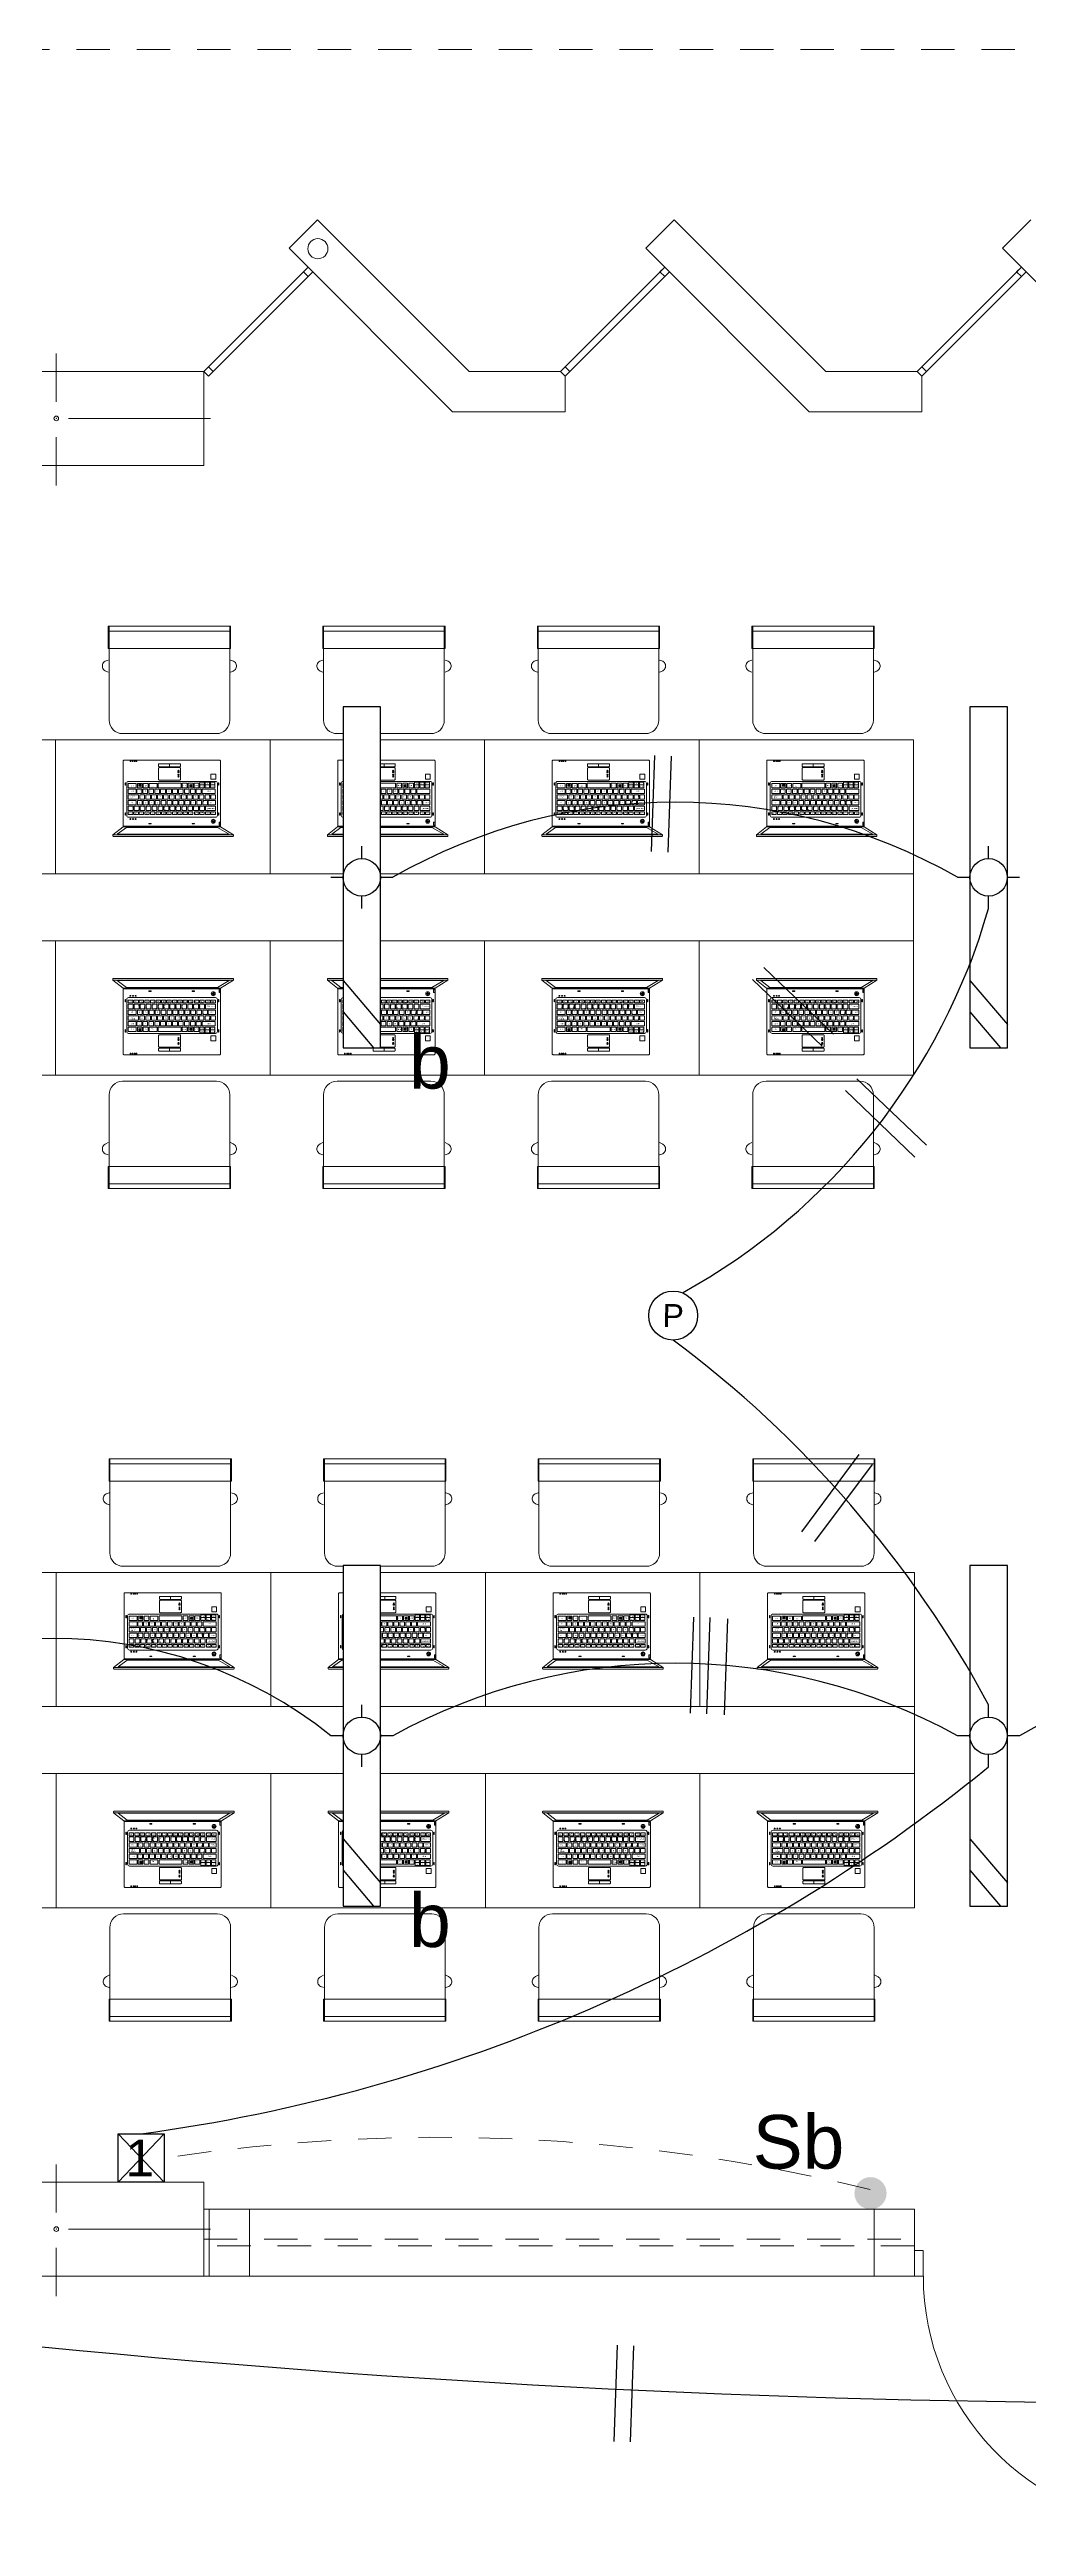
# Model space of a CAD drawing. Header units: metres. Extents: x -17 to 101, y 0 to 79.
# Drawn here: x 25.12 to 28.77, y 44.78 to 54.02 of the extents above; entities that cross this region are included whole.
import ezdxf
from ezdxf.enums import TextEntityAlignment as Align

# ---------------------------------------------------------------- set-up
doc = ezdxf.new("R2010")
doc.units = ezdxf.units.M
doc.set_wipeout_variables(frame=1)
for name, pattern in [('CONTINUA', [0]), ('DASHED2', [0.375, 0.25, -0.125]), ('HIDDEN2', [0.1875, 0.125, -0.0625])]:
    doc.linetypes.add(name, pattern=pattern)
for name, color, linetype, lineweight in [('ALUMBRADO', 1, 'Continuous', 30), ('Cotas varias El', 253, 'Continuous', 13), ('GRAFO 0 BLANCO', 7, 'Continuous', 0), ('TOMACORRIENTE', 5, 'HIDDEN2', 30)]:
    doc.layers.add(name, color=color, linetype=linetype, lineweight=lineweight)
doc.styles.get("Standard").update_dxf_attribs({"font": 'arial.ttf'})

# ---------------------------------------------------------------- blocks, each defined once
blk = doc.blocks.new('ADOSADO')
at = {"color": 1, "lineweight": 25}
blk.add_wipeout([(-0.63, 0.015), (0.64, 0.015), (0.64, 0.155), (-0.63, 0.155)], dxfattribs=at).dxf.layer = 'ALUMBRADO'
at = {"layer": 'ALUMBRADO', "lineweight": 25}
for points in [[(0.005, 0.1548), (0.005, 0.2007)], [(-0.4959, 0.155), (-0.63, 0.0409)], [(-0.3794, 0.155), (-0.5438, 0.015)], [(-0.1107, 0.085), (-0.0648, 0.085)], [(0.005, -0.0307), (0.005, 0.0152)], [(0.0748, 0.085), (0.1207, 0.085)]]:
    blk.add_lwpolyline(points, dxfattribs=at)
at = {"layer": 'ALUMBRADO', "color": 1, "lineweight": 25}
blk.add_lwpolyline([(-0.63, 0.015), (0.64, 0.015), (0.64, 0.155), (-0.63, 0.155)], close=True, dxfattribs=at)
at = {"layer": 'ALUMBRADO', "lineweight": 25}
blk.add_circle((0.005, 0.085), 0.0698, dxfattribs=at)
blk = doc.blocks.new('A$C34F338A5')
at = {"layer": 'GRAFO 0 BLANCO', "color": 8}
for p, q in [((0.7563, 0.6624), (0.7516, 0.6528)), ((0.7573, 0.6643), (0.7563, 0.6624)), ((0.7597, 0.6677), (0.7573, 0.6643)), ((0.7626, 0.6706), (0.7597, 0.6677)), ((0.7659, 0.6728), (0.7626, 0.6706)), ((0.7695, 0.6743), (0.7659, 0.6728)), ((0.7732, 0.6751), (0.7695, 0.6743)), ((0.777, 0.6751), (0.7732, 0.6751)), ((0.7807, 0.6743), (0.777, 0.6751)), ((0.7843, 0.6728), (0.7807, 0.6743)), ((0.7876, 0.6706), (0.7843, 0.6728)), ((0.7905, 0.6677), (0.7876, 0.6706)), ((0.7929, 0.6643), (0.7905, 0.6677)), ((0.7948, 0.6605), (0.7929, 0.6643)), ((0.7961, 0.6563), (0.7948, 0.6605)), ((0.7966, 0.6528), (0.7961, 0.6563)), ((0.8406, 0.6528), (0.905, 0.6528)), ((0.8406, 0.1969), (0.8406, 0.6528)), ((0.905, 0.6528), (0.923, 0.6528)), ((0.905, 0.1969), (0.905, 0.6528)), ((0.923, 0.1969), (0.923, 0.6528)), ((0.7516, 0.1969), (0.7563, 0.1873)), ((0.7563, 0.1873), (0.7573, 0.1854)), ((0.7573, 0.1854), (0.7597, 0.182)), ((0.7905, 0.182), (0.7929, 0.1854)), ((0.7929, 0.1854), (0.7948, 0.1893)), ((0.7948, 0.1893), (0.7961, 0.1934)), ((0.7961, 0.1934), (0.7966, 0.1969)), ((0.8406, 0.1969), (0.905, 0.1969)), ((0.905, 0.1969), (0.923, 0.1969)), ((0.7597, 0.182), (0.7626, 0.1792)), ((0.7626, 0.1792), (0.7659, 0.177)), ((0.7659, 0.177), (0.7695, 0.1754)), ((0.7695, 0.1754), (0.7732, 0.1747)), ((0.7732, 0.1747), (0.777, 0.1747)), ((0.777, 0.1747), (0.7807, 0.1754)), ((0.7807, 0.1754), (0.7843, 0.177)), ((0.7843, 0.177), (0.7876, 0.1792)), ((0.7876, 0.1792), (0.7905, 0.182))]:
    blk.add_line(p, q, dxfattribs=at)
for points in [[(0, 0.8), (0.5, 0.8), (0.5, 0), (0, 0), (0, 0.8)], [(0.3627, 0.4564), (0.3601, 0.459), (0.3627, 0.4615), (0.3627, 0.4564)], [(0.384, 0.4564), (0.3865, 0.459), (0.384, 0.4615), (0.384, 0.4564)]]:
    blk.add_lwpolyline(points, dxfattribs=at)
for points in [[(0.1458, 0.6634), (0.1458, 0.2137), (0.1422, 0.2137, -0.414214), (0.1394, 0.2165), (0.1394, 0.6606, -0.414214), (0.1422, 0.6634)], [(0.176, 0.2531), (0.176, 0.6147, 0.14104), (0.1757, 0.6157), (0.1458, 0.6634), (0.1458, 0.2138), (0.1756, 0.2519, 0.167529)], [(0.4239, 0.2553), (0.4239, 0.6124, 0.414214), (0.421, 0.6153), (0.18, 0.6153, 0.414214), (0.178, 0.6133), (0.178, 0.2544, 0.414214), (0.18, 0.2524), (0.421, 0.2524, 0.414214)], [(0.3448, 0.2727), (0.3448, 0.5965, 0.414214), (0.3377, 0.6036), (0.2181, 0.6036, 0.414214), (0.2109, 0.5965), (0.2109, 0.2727, 0.414214), (0.2181, 0.2656), (0.3377, 0.2656, 0.414214)], [(0.2273, 0.608), (0.2273, 0.6083, 0.414214), (0.2265, 0.6091), (0.2192, 0.6091, 0.414214), (0.2184, 0.6083), (0.2184, 0.608, 0.414214), (0.2192, 0.6073), (0.2265, 0.6073, 0.414214)], [(0.3395, 0.608), (0.3395, 0.6083, 0.414214), (0.3388, 0.6091), (0.3314, 0.6091, 0.414214), (0.3306, 0.6083), (0.3306, 0.608, 0.414214), (0.3314, 0.6073), (0.3388, 0.6073, 0.414214)], [(0.3961, 0.387), (0.3961, 0.4637, 0.414214), (0.3932, 0.4665), (0.3528, 0.4665, 0.414214), (0.3499, 0.4637), (0.3499, 0.387, 0.414214), (0.3528, 0.3842), (0.3932, 0.3842, 0.414214)], [(0.4109, 0.4253), (0.4109, 0.4637, 0.414214), (0.408, 0.4665), (0.4024, 0.4665, 0.414214), (0.3996, 0.4637), (0.3996, 0.4253)], [(0.4109, 0.387), (0.4109, 0.4253), (0.3996, 0.4253), (0.3996, 0.387, 0.414214), (0.4024, 0.3842), (0.408, 0.3842, 0.414214)], [(0.2273, 0.26), (0.2273, 0.2603, 0.414214), (0.2265, 0.2611), (0.2192, 0.2611, 0.414214), (0.2184, 0.2603), (0.2184, 0.26, 0.414214), (0.2192, 0.2593), (0.2265, 0.2593, 0.414214)], [(0.3395, 0.26), (0.3395, 0.2603, 0.414214), (0.3388, 0.2611), (0.3314, 0.2611, 0.414214), (0.3306, 0.2603), (0.3306, 0.26, 0.414214), (0.3314, 0.2593), (0.3388, 0.2593, 0.414214)]]:
    blk.add_lwpolyline(points, format="xyb", close=True, dxfattribs=at)
for points in [[(0.1735, 0.2644), (0.1735, 0.604), (0.1478, 0.6476), (0.1478, 0.2301)], [(0.176, 0.5931), (0.176, 0.5644), (0.178, 0.5644), (0.178, 0.5931)], [(0.176, 0.5931), (0.176, 0.5911), (0.178, 0.5911), (0.178, 0.5931)], [(0.176, 0.5644), (0.176, 0.5664), (0.178, 0.5664), (0.178, 0.5644)], [(0.1814, 0.6102), (0.1814, 0.6143), (0.1925, 0.6143), (0.1925, 0.6102)], [(0.1966, 0.5873), (0.1966, 0.5888), (0.1921, 0.5888), (0.1921, 0.5873)], [(0.2211, 0.5796), (0.2211, 0.596), (0.2312, 0.596), (0.2312, 0.5796)], [(0.2211, 0.5596), (0.2211, 0.5761), (0.2312, 0.5761), (0.2312, 0.5596)], [(0.2211, 0.5377), (0.2211, 0.5542), (0.2312, 0.5542), (0.2312, 0.5377)], [(0.2361, 0.5595), (0.2361, 0.596), (0.2525, 0.596), (0.2525, 0.5595)], [(0.2361, 0.5373), (0.2361, 0.5553), (0.2525, 0.5553), (0.2525, 0.5373)], [(0.2574, 0.5698), (0.2574, 0.596), (0.2738, 0.596), (0.2738, 0.5698)], [(0.2574, 0.5489), (0.2574, 0.5669), (0.2738, 0.5669), (0.2738, 0.5489)], [(0.2787, 0.5789), (0.2787, 0.596), (0.2951, 0.596), (0.2951, 0.5789)], [(0.2787, 0.5579), (0.2787, 0.5758), (0.2951, 0.5758), (0.2951, 0.5579)], [(0.3, 0.5473), (0.3, 0.5959), (0.3163, 0.5959), (0.3163, 0.5473)], [(0.3316, 0.5945), (0.3316, 0.5781), (0.3213, 0.5781), (0.3213, 0.5945)], [(0.3316, 0.5747), (0.3316, 0.5583), (0.3213, 0.5583), (0.3213, 0.5747)], [(0.3316, 0.5548), (0.3316, 0.5384), (0.3213, 0.5384), (0.3213, 0.5548)], [(0.3316, 0.5781), (0.3316, 0.5945), (0.3419, 0.5945), (0.3419, 0.5781)], [(0.3316, 0.5583), (0.3316, 0.5747), (0.3419, 0.5747), (0.3419, 0.5583)], [(0.3316, 0.5384), (0.3316, 0.5548), (0.3419, 0.5548), (0.3419, 0.5384)], [(0.3537, 0.5976), (0.3537, 0.5795), (0.3717, 0.5795), (0.3717, 0.5976)], [(0.1882, 0.5102), (0.1882, 0.5187), (0.1864, 0.5187), (0.1864, 0.5102)], [(0.2211, 0.5178), (0.2211, 0.5342), (0.2312, 0.5342), (0.2312, 0.5178)], [(0.2211, 0.4962), (0.2211, 0.5126), (0.2312, 0.5126), (0.2312, 0.4962)], [(0.2211, 0.4762), (0.2211, 0.4926), (0.2312, 0.4926), (0.2312, 0.4762)], [(0.2211, 0.4559), (0.2211, 0.4724), (0.2312, 0.4724), (0.2312, 0.4559)], [(0.2361, 0.5151), (0.2361, 0.5331), (0.2525, 0.5331), (0.2525, 0.5151)], [(0.2361, 0.493), (0.2361, 0.5109), (0.2525, 0.5109), (0.2525, 0.493)], [(0.2361, 0.4708), (0.2361, 0.4888), (0.2525, 0.4888), (0.2525, 0.4708)], [(0.2361, 0.4487), (0.2361, 0.4666), (0.2525, 0.4666), (0.2525, 0.4487)], [(0.2574, 0.5268), (0.2574, 0.5447), (0.2738, 0.5447), (0.2738, 0.5268)], [(0.2574, 0.5046), (0.2574, 0.5226), (0.2738, 0.5226), (0.2738, 0.5046)], [(0.2574, 0.4824), (0.2574, 0.5004), (0.2738, 0.5004), (0.2738, 0.4824)], [(0.2574, 0.4603), (0.2574, 0.4782), (0.2738, 0.4782), (0.2738, 0.4603)], [(0.2787, 0.5357), (0.2787, 0.5536), (0.2951, 0.5536), (0.2951, 0.5357)], [(0.2787, 0.5135), (0.2787, 0.5315), (0.2951, 0.5315), (0.2951, 0.5135)], [(0.2787, 0.4914), (0.2787, 0.5093), (0.2951, 0.5093), (0.2951, 0.4914)], [(0.2787, 0.4692), (0.2787, 0.4871), (0.2951, 0.4871), (0.2951, 0.4692)], [(0.2787, 0.447), (0.2787, 0.465), (0.2951, 0.465), (0.2951, 0.447)], [(0.3, 0.5251), (0.3, 0.5431), (0.3163, 0.5431), (0.3163, 0.5251)], [(0.3, 0.503), (0.3, 0.5209), (0.3163, 0.5209), (0.3163, 0.503)], [(0.3, 0.4808), (0.3, 0.4988), (0.3163, 0.4988), (0.3163, 0.4808)], [(0.3, 0.4586), (0.3, 0.4766), (0.3163, 0.4766), (0.3163, 0.4586)], [(0.3213, 0.517), (0.3213, 0.5349), (0.3377, 0.5349), (0.3377, 0.517)], [(0.3213, 0.4948), (0.3213, 0.5128), (0.3377, 0.5128), (0.3377, 0.4948)], [(0.3213, 0.4727), (0.3213, 0.4906), (0.3377, 0.4906), (0.3377, 0.4727)], [(0.3213, 0.3832), (0.3213, 0.4684), (0.3377, 0.4684), (0.3377, 0.3832)], [(0.3325, 0.5005), (0.3333, 0.5079), (0.3251, 0.5079), (0.3261, 0.5005)], [(0.3325, 0.5005), (0.3329, 0.5041), (0.3256, 0.5042), (0.3261, 0.5005)], [(0.3325, 0.5005), (0.3333, 0.5079), (0.3293, 0.5079), (0.3293, 0.5005)], [(0.2211, 0.436), (0.2211, 0.4524), (0.2312, 0.4524), (0.2312, 0.436)], [(0.2211, 0.4153), (0.2211, 0.4317), (0.2312, 0.4317), (0.2312, 0.4153)], [(0.2211, 0.3953), (0.2211, 0.4117), (0.2312, 0.4117), (0.2312, 0.3953)], [(0.2211, 0.3756), (0.2211, 0.392), (0.2312, 0.392), (0.2312, 0.3756)], [(0.2211, 0.3545), (0.2211, 0.3709), (0.2312, 0.3709), (0.2312, 0.3545)], [(0.2361, 0.4265), (0.2361, 0.4444), (0.2525, 0.4444), (0.2525, 0.4265)], [(0.2361, 0.4043), (0.2361, 0.4223), (0.2525, 0.4223), (0.2525, 0.4043)], [(0.2361, 0.3822), (0.2361, 0.4001), (0.2525, 0.4001), (0.2525, 0.3822)], [(0.2361, 0.36), (0.2361, 0.3779), (0.2525, 0.3779), (0.2525, 0.36)], [(0.2574, 0.4381), (0.2574, 0.4561), (0.2738, 0.4561), (0.2738, 0.4381)], [(0.2574, 0.4159), (0.2574, 0.4339), (0.2738, 0.4339), (0.2738, 0.4159)], [(0.2574, 0.3938), (0.2574, 0.4117), (0.2738, 0.4117), (0.2738, 0.3938)], [(0.2574, 0.3716), (0.2574, 0.3896), (0.2738, 0.3896), (0.2738, 0.3716)], [(0.2787, 0.4249), (0.2787, 0.4428), (0.2951, 0.4428), (0.2951, 0.4249)], [(0.2787, 0.4027), (0.2787, 0.4206), (0.2951, 0.4206), (0.2951, 0.4027)], [(0.2787, 0.3805), (0.2787, 0.3985), (0.2951, 0.3985), (0.2951, 0.3805)], [(0.2787, 0.3584), (0.2787, 0.3763), (0.2951, 0.3763), (0.2951, 0.3584)], [(0.3, 0.4365), (0.3, 0.4544), (0.3163, 0.4544), (0.3163, 0.4365)], [(0.3, 0.4143), (0.3, 0.4323), (0.3163, 0.4323), (0.3163, 0.4143)], [(0.3, 0.3921), (0.3, 0.4101), (0.3163, 0.4101), (0.3163, 0.3921)], [(0.3, 0.37), (0.3, 0.3879), (0.3163, 0.3879), (0.3163, 0.37)], [(0.3212, 0.3494), (0.3212, 0.3789), (0.3376, 0.3789), (0.3376, 0.3494)], [(0.3664, 0.4564), (0.3664, 0.4615), (0.3671, 0.4615), (0.3671, 0.4564)], [(0.3705, 0.4564), (0.3705, 0.4615), (0.3712, 0.4615), (0.3712, 0.4564)], [(0.3781, 0.4564), (0.3781, 0.4615), (0.3788, 0.4615), (0.3788, 0.4564)], [(0.381, 0.4564), (0.381, 0.4615), (0.3817, 0.4615), (0.3817, 0.4564)], [(0.176, 0.2746), (0.176, 0.3033), (0.178, 0.3033), (0.178, 0.2746)], [(0.176, 0.3033), (0.176, 0.3013), (0.178, 0.3013), (0.178, 0.3033)], [(0.1882, 0.3483), (0.1882, 0.3567), (0.1864, 0.3567), (0.1864, 0.3483)], [(0.2211, 0.3333), (0.2211, 0.3498), (0.2312, 0.3498), (0.2312, 0.3333)], [(0.2211, 0.3122), (0.2211, 0.3286), (0.2312, 0.3286), (0.2312, 0.3122)], [(0.2211, 0.2925), (0.2211, 0.3089), (0.2312, 0.3089), (0.2312, 0.2925)], [(0.2211, 0.2713), (0.2211, 0.2878), (0.2312, 0.2878), (0.2312, 0.2713)], [(0.2361, 0.3378), (0.2361, 0.3558), (0.2525, 0.3558), (0.2525, 0.3378)], [(0.2361, 0.3157), (0.2361, 0.3336), (0.2525, 0.3336), (0.2525, 0.3157)], [(0.2361, 0.2935), (0.2361, 0.3114), (0.2525, 0.3114), (0.2525, 0.2935)], [(0.2361, 0.2713), (0.2361, 0.2893), (0.2525, 0.2893), (0.2525, 0.2713)], [(0.2574, 0.3494), (0.2574, 0.3674), (0.2738, 0.3674), (0.2738, 0.3494)], [(0.2574, 0.3273), (0.2574, 0.3452), (0.2738, 0.3452), (0.2738, 0.3273)], [(0.2574, 0.3051), (0.2574, 0.3231), (0.2738, 0.3231), (0.2738, 0.3051)], [(0.2574, 0.2712), (0.2574, 0.3009), (0.2738, 0.3009), (0.2738, 0.2712)], [(0.2787, 0.3362), (0.2787, 0.3542), (0.2951, 0.3542), (0.2951, 0.3362)], [(0.2787, 0.314), (0.2787, 0.332), (0.2951, 0.332), (0.2951, 0.314)], [(0.2787, 0.2712), (0.2787, 0.3098), (0.2951, 0.3098), (0.2951, 0.2712)], [(0.3, 0.3478), (0.3, 0.3658), (0.3163, 0.3658), (0.3163, 0.3478)], [(0.3, 0.3257), (0.3, 0.3436), (0.3163, 0.3436), (0.3163, 0.3257)], [(0.3, 0.3035), (0.3, 0.3214), (0.3163, 0.3214), (0.3163, 0.3035)], [(0.3, 0.2712), (0.3, 0.3011), (0.3163, 0.3011), (0.3163, 0.2712)], [(0.3212, 0.3273), (0.3212, 0.3452), (0.3376, 0.3452), (0.3376, 0.3273)], [(0.3212, 0.3051), (0.3212, 0.3231), (0.3376, 0.3231), (0.3376, 0.3051)], [(0.3212, 0.2712), (0.3212, 0.3009), (0.3376, 0.3009), (0.3376, 0.2712)], [(0.3336, 0.311), (0.3344, 0.3184), (0.3262, 0.3184), (0.3272, 0.311)], [(0.3336, 0.311), (0.334, 0.3147), (0.3267, 0.3147), (0.3272, 0.311)], [(0.3336, 0.311), (0.3344, 0.3184), (0.3304, 0.3184), (0.3304, 0.311)], [(0.4239, 0.3), (0.4239, 0.3027), (0.4185, 0.3027), (0.4185, 0.3)], [(0.4239, 0.293), (0.4239, 0.2957), (0.4185, 0.2957), (0.4185, 0.293)], [(0.4239, 0.2861), (0.4239, 0.2889), (0.4185, 0.2889), (0.4185, 0.2861)], [(0.4239, 0.278), (0.4239, 0.2807), (0.4185, 0.2807), (0.4185, 0.278)], [(0.176, 0.2746), (0.176, 0.2766), (0.178, 0.2766), (0.178, 0.2746)]]:
    blk.add_lwpolyline(points, close=True, dxfattribs=at)
blk.add_lwpolyline([(0.923, 0.1999), (0.573, 0.1999, -0.414214), (0.523, 0.2499), (0.523, 0.5999, -0.414214), (0.573, 0.6499), (0.923, 0.6499), (0.923, 0.1999)], format="xyb", dxfattribs=at)
for centre, radius in [((0.1965, 0.5881), 0.00745), ((0.2045, 0.2985), 0.00177), ((0.2045, 0.2892), 0.00177), ((0.2045, 0.2793), 0.00177)]:
    blk.add_circle(centre, radius, dxfattribs=at)
blk.add_arc((0.1971, 0.5881), 0.00424, 222.75169, 140.82589, dxfattribs=at)
for s, height, p in [('Bloq', 0.00246, (0.2255, 0.5646)), ('Pausa', 0.00246, (0.2258, 0.5837)), ('Despl', 0.00246, (0.2286, 0.5637)), ('Inter', 0.00246, (0.2287, 0.5843)), ('Retroceso', 0.00417, (0.2455, 0.5659)), ('Enter', 0.00417, (0.2673, 0.577)), (']', 0.00417, (0.2704, 0.5637)), ('}', 0.00417, (0.2918, 0.572)), ('Shift', 0.00417, (0.3105, 0.5661)), ('Re Pág', 0.00246, (0.327, 0.581)), ('Inicio ', 0.00246, (0.327, 0.5619)), ('Av Pág', 0.00246, (0.3379, 0.582)), ('Fin', 0.00246, (0.3386, 0.5635)), ('Impr', 0.00246, (0.226, 0.5422)), ('F12', 0.00411, (0.2281, 0.5211)), ('F10', 0.00411, (0.2281, 0.4798)), ('F9', 0.00411, (0.2282, 0.461)), ('F11', 0.00411, (0.2282, 0.5006)), ('Pant', 0.00246, (0.2291, 0.5424)), ('?', 0.00417, (0.2413, 0.5176)), ('=', 0.00417, (0.2401, 0.4945)), (')', 0.00417, (0.242, 0.4737)), ('¿', 0.00417, (0.2423, 0.5385)), ('0', 0.00417, (0.2504, 0.4939)), ('9', 0.00417, (0.2508, 0.4725)), ('¡', 0.00417, (0.2503, 0.5386)), ("'", 0.00417, (0.2521, 0.5178)), ('^ ', 0.00417, (0.263, 0.5281)), ('*', 0.00417, (0.263, 0.5497)), ('P', 0.00417, (0.2669, 0.5119)), ('O', 0.00417, (0.2671, 0.4895)), ('I', 0.00417, (0.267, 0.4688)), ('[ ', 0.00417, (0.2706, 0.5405)), ('`', 0.00417, (0.2725, 0.5289)), ('+', 0.00417, (0.2718, 0.55)), ('¨', 0.00417, (0.2847, 0.5387)), ('Ñ', 0.00417, (0.2892, 0.5202)), ('L', 0.00417, (0.2892, 0.4984)), ('K', 0.00417, (0.2894, 0.476)), ('{', 0.00417, (0.2923, 0.5479)), ('´', 0.00417, (0.2924, 0.539)), (':', 0.00417, (0.3044, 0.5056)), (';', 0.00417, (0.305, 0.4829)), ('_', 0.00417, (0.3028, 0.5297)), ('M', 0.00417, (0.3109, 0.4649)), ('-', 0.00417, (0.3136, 0.5299)), ('.', 0.00417, (0.3139, 0.5059)), (',', 0.00417, (0.3142, 0.4823)), ('Insert', 0.00246, (0.3269, 0.5424)), ('Ctrl', 0.00417, (0.3312, 0.5213)), ('Alt Gr', 0.00417, (0.3317, 0.4744)), ('Supr', 0.00246, (0.3375, 0.5429)), ('F8', 0.00411, (0.2281, 0.4411)), ('F6', 0.00411, (0.2282, 0.4008)), ('F5', 0.00411, (0.2282, 0.3809)), ('F7', 0.00411, (0.2283, 0.4206)), ('/', 0.00417, (0.2411, 0.4293)), ('&', 0.00417, (0.2415, 0.406)), ('(', 0.00417, (0.242, 0.4507)), ('%%%', 0.00417, (0.2423, 0.3838)), ('5', 0.00417, (0.2507, 0.3837)), ('8', 0.00417, (0.2511, 0.45)), ('6', 0.00417, (0.2514, 0.4054)), ('7', 0.00417, (0.2514, 0.4276)), ('~ ', 0.00417, (0.2525, 0.3735)), ('U', 0.00417, (0.2671, 0.445)), ('Y', 0.00417, (0.2672, 0.4234)), ('T', 0.00417, (0.2672, 0.4012)), ('R', 0.00417, (0.2673, 0.3782)), ('H', 0.00417, (0.2891, 0.4319)), ('J', 0.00417, (0.2892, 0.4553)), ('G', 0.00417, (0.2894, 0.4097)), ('F', 0.00417, (0.2893, 0.3886)), ('D', 0.00417, (0.2894, 0.3656)), ('N', 0.00417, (0.3104, 0.4436)), ('B', 0.00417, (0.3107, 0.4216)), ('V', 0.00417, (0.3107, 0.399)), ('C', 0.00417, (0.3107, 0.3768)), ('Esc', 0.00411, (0.2275, 0.2743)), ('F3', 0.00411, (0.2279, 0.3388)), ('F4', 0.00411, (0.228, 0.3593)), ('F1', 0.00411, (0.228, 0.2976)), ('F2', 0.00411, (0.2282, 0.318)), ('!', 0.00417, (0.2416, 0.2946)), ('.', 0.00417, (0.2383, 0.3394)), ('$', 0.00417, (0.2423, 0.362)), ('"', 0.00417, (0.2421, 0.3164)), ('¬', 0.00417, (0.2411, 0.3067)), ('\\', 0.00417, (0.2495, 0.2849)), ('|', 0.00411, (0.2496, 0.3072)), ('@', 0.00417, (0.2498, 0.3279)), ('#', 0.00417, (0.25, 0.3512)), ('3', 0.00417, (0.2502, 0.3386)), ('2', 0.00417, (0.251, 0.3164)), ('1', 0.00417, (0.251, 0.2944)), ('4', 0.00417, (0.2512, 0.3615)), ('Tab', 0.00417, (0.2672, 0.2786)), ('Q', 0.00417, (0.2671, 0.3107)), ('E', 0.00417, (0.2671, 0.3565)), ('W', 0.00417, (0.2674, 0.3337)), ('Bloq', 0.00417, (0.2859, 0.2795)), ('S', 0.00417, (0.2893, 0.3432)), ('A', 0.00417, (0.2894, 0.3212)), ('Mayús', 0.00417, (0.2918, 0.2795)), ('<', 0.00417, (0.3077, 0.3134)), ('Z', 0.00417, (0.3101, 0.3335)), ('X', 0.00417, (0.3104, 0.3543)), ('Shift', 0.00417, (0.3108, 0.2816)), ('>', 0.00417, (0.3135, 0.314)), ('Alt', 0.00417, (0.329, 0.358)), ('Ctrl', 0.00417, (0.3308, 0.2812)), ('Fn', 0.00417, (0.3311, 0.3337)), ('°', 0.00411, (0.2523, 0.2723))]:
    blk.add_text(s, height=height, rotation=90, dxfattribs=at).set_placement(p)
blk = doc.blocks.new('caja de paso tipo 1')
at = {"layer": 'ALUMBRADO', "color": 3}
blk.add_lwpolyline([(-0.145, 0.152), (0.145, 0.152), (0.145, -0.152), (-0.145, -0.152)], close=True, dxfattribs=at)
for points in [[(-0.145, -0.152), (0.145, 0.152)], [(-0.145, 0.152), (0.145, -0.152)]]:
    blk.add_lwpolyline(points, dxfattribs=at)
at = {"layer": 'ALUMBRADO', "color": 6}
blk.add_text('1', height=0.231, dxfattribs=at).set_placement((-0.099, -0.115))

msp = doc.modelspace()

# ---------------------------------------------------------------- hatches: boundary and pattern name
at = {"layer": 'ALUMBRADO', "lineweight": 25}
h = msp.add_hatch(color=102, dxfattribs=at)
h.dxf.hatch_style = 1
h.paths.add_polyline_path([(28.1213, 46.027, -1), (28.2413, 46.027, -1)])

# ---------------------------------------------------------------- linework, layer by layer
at = {"color": 7, "ltscale": 0.0005}
msp.add_circle((27.4453, 49.2988), 0.0913, dxfattribs=at)
at = {"layer": 'ALUMBRADO', "color": 114, "lineweight": 25}
for points in [[(27.3649, 51.0281), (27.3773, 51.3868)], [(27.4263, 51.0258), (27.4386, 51.3845)], [(28.001, 50.3035), (27.7415, 50.5515)], [(28.0435, 50.3478), (27.784, 50.5958)], [(28.3471, 49.8895), (28.0876, 50.1374)], [(28.3896, 49.9338), (28.1301, 50.1817)], [(27.9247, 48.4927), (28.1393, 48.7804)], [(27.9738, 48.4559), (28.1884, 48.7435)], [(27.5095, 47.8162), (27.5219, 48.1748)], [(27.5709, 47.8139), (27.5832, 48.1726)], [(27.6368, 47.81), (27.6492, 48.1687)], [(27.2252, 45.102), (27.2376, 45.4607)], [(27.2866, 45.0997), (27.299, 45.4584)]]:
    msp.add_lwpolyline(points, dxfattribs=at)
at = {"layer": 'ALUMBRADO', "linetype": 'CONTINUA', "lineweight": 25}
msp.add_arc((29.3177, 88.1578), 42.9119, 263.96897, 276.03759, dxfattribs=at)
at = {"layer": 'Cotas varias El', "linetype": 'Continuous'}
for p, q in [((25.6949, 52.8181), (26.0838, 53.207)), ((26.0838, 53.207), (26.0661, 53.1894)), ((26.0661, 53.1894), (26.0838, 53.1717)), ((26.0838, 53.207), (26.1015, 53.1894)), ((26.0838, 53.1717), (26.1015, 53.1894)), ((27.0249, 52.8182), (27.4138, 53.2071)), ((27.4138, 53.2071), (27.3961, 53.1894)), ((27.3961, 53.1894), (27.4138, 53.1717)), ((27.4138, 53.2071), (27.4315, 53.1894)), ((27.4138, 53.1717), (27.4315, 53.1894)), ((28.3549, 52.8182), (28.7438, 53.2071)), ((28.7438, 53.2071), (28.7262, 53.1894)), ((28.7262, 53.1894), (28.7438, 53.1717)), ((28.7438, 53.2071), (28.7615, 53.1894)), ((28.7438, 53.1717), (28.7615, 53.1894)), ((25.7302, 52.8181), (26.0838, 53.1717)), ((27.0603, 52.8182), (27.4138, 53.1717)), ((28.3903, 52.8182), (28.7438, 53.1717)), ((25.1449, 52.8847), (25.1449, 52.7047)), ((25.6949, 52.8181), (25.7126, 52.8004)), ((25.7302, 52.8181), (25.7126, 52.8358)), ((25.7126, 52.8004), (25.7302, 52.8181)), ((27.0603, 52.8182), (27.0426, 52.8358)), ((27.0426, 52.8005), (27.0603, 52.8182)), ((28.3903, 52.8182), (28.3726, 52.8358)), ((28.3726, 52.8005), (28.3903, 52.8182)), ((25.7199, 52.6431), (25.1899, 52.6431)), ((25.1449, 52.5731), (25.1449, 52.3931)), ((25.1449, 46.1347), (25.1449, 45.9547)), ((25.7199, 45.8931), (25.1899, 45.8931)), ((28.3449, 45.9681), (25.6949, 45.9681)), ((28.3449, 45.7181), (28.3449, 45.9682)), ((28.3449, 45.9681), (28.3449, 45.7181)), ((25.1449, 45.8231), (25.1449, 45.6431)), ((28.3449, 45.7181), (25.6949, 45.7181))]:
    msp.add_line(p, q, dxfattribs=at)
at = {"layer": 'Cotas varias El', "ltscale": 0.05}
for p, q in [((27.0249, 52.8182), (27.0426, 52.8005)), ((27.0249, 52.8182), (27.0426, 52.8005)), ((28.3549, 52.8182), (28.3726, 52.8005)), ((28.3549, 52.8181), (28.3726, 52.8005)), ((27.0426, 52.8005), (27.0426, 52.6682)), ((28.3726, 52.8005), (28.3726, 52.6682)), ((26.6227, 52.6682), (27.0426, 52.6682))]:
    msp.add_line(p, q, dxfattribs=at)
at = {"layer": 'Cotas varias El', "linetype": 'DASHED2', "ltscale": 0.5}
for p, q in [((25.6949, 45.8556), (28.3449, 45.8556)), ((28.3449, 45.8306), (25.6949, 45.8306))]:
    msp.add_line(p, q, dxfattribs=at)
at = {"layer": 'Cotas varias El', "linetype": 'ByBlock'}
for p, q in [((28.3449, 45.7181), (28.3449, 45.814)), ((28.3449, 45.814), (28.3782, 45.814)), ((28.3449, 45.7181), (28.3449, 45.814)), ((28.3449, 45.7181), (28.3449, 45.814)), ((28.3782, 45.814), (28.3782, 45.7181)), ((28.3782, 45.7181), (28.3449, 45.7181))]:
    msp.add_line(p, q, dxfattribs=at)
at = {"layer": 'Cotas varias El', "linetype": 'HIDDEN2'}
msp.add_lwpolyline([(34.7949, 52.8181), (34.7949, 54.0181), (5.9949, 54.0181), (5.9949, 52.8181)], dxfattribs=at)
at = {"layer": 'Cotas varias El', "ltscale": 0.05}
for points in [[(26.1191, 53.3838), (26.0131, 53.2778)], [(26.6848, 52.8182), (26.1191, 53.3838)], [(27.4492, 53.3838), (27.3431, 53.2778)], [(28.0149, 52.8182), (27.4492, 53.3838)], [(28.7792, 53.3838), (28.6731, 53.2778)], [(26.0131, 53.2778), (26.6227, 52.6682)], [(27.3431, 53.2778), (27.9527, 52.6682)], [(28.6731, 53.2778), (29.3449, 52.606)], [(27.0249, 52.8182), (26.6848, 52.8182)], [(28.0149, 52.8182), (28.3549, 52.8182)], [(27.9527, 52.6682), (28.3726, 52.6682)]]:
    msp.add_lwpolyline(points, dxfattribs=at)
at = {"layer": 'Cotas varias El'}
for points in [[(24.5949, 52.606), (24.5949, 52.4681), (25.6949, 52.4681), (25.6949, 52.8181)], [(28.3419, 50.6951), (28.3419, 50.9451)], [(28.3449, 47.8411), (28.3449, 47.5815)], [(24.5949, 45.9681), (24.5949, 46.0681), (25.6949, 46.0681), (25.6949, 45.9681)]]:
    msp.add_lwpolyline(points, dxfattribs=at)
at = {"layer": 'Cotas varias El', "linetype": 'Continuous'}
for points in [[(24.5949, 52.4681), (25.6949, 52.4681), (25.6949, 52.8181), (24.5949, 52.8181)], [(24.5949, 45.7181), (25.6949, 45.7181), (25.6949, 46.0681), (24.5949, 46.0681)]]:
    msp.add_lwpolyline(points, close=True, dxfattribs=at)
at = {"layer": 'Cotas varias El'}
for points in [[(25.7149, 45.7181), (25.8649, 45.7181), (25.8649, 45.9681), (25.7149, 45.9681)], [(28.1949, 45.7181), (28.3449, 45.7181), (28.3449, 45.9681), (28.1949, 45.9681)]]:
    msp.add_lwpolyline(points, close=True, dxfattribs=at)
msp.add_circle((26.1204, 53.2757), 0.0375, dxfattribs=at)
at = {"layer": 'Cotas varias El', "linetype": 'Continuous'}
for centre in [(25.1449, 52.6431), (25.1449, 45.8931)]:
    msp.add_circle(centre, 0.00871, dxfattribs=at)
at = {"layer": 'Cotas varias El', "linetype": 'ByBlock'}
msp.add_arc((29.3116, 45.7181), 0.9333, 180, 355, dxfattribs=at)
at = {"layer": 'Cotas varias El', "linetype": 'Continuous'}
for p in [(25.1449, 52.6431), (25.1449, 45.8931)]:
    msp.add_point(p, dxfattribs=at)
at = {"layer": 'TOMACORRIENTE', "color": 10, "lineweight": 20}
msp.add_arc((26.5672, 39.4566), 6.7789, 76.24048, 98.65189, dxfattribs=at)

# ---------------------------------------------------------------- block references
at = {"layer": 'ALUMBRADO', "lineweight": 25, "rotation": 90}
for p in [(28.7066, 50.9273), (28.7066, 47.7273)]:
    msp.add_blockref('ADOSADO', p, dxfattribs=at)
at = {"layer": 'ALUMBRADO', "lineweight": 25, "xscale": 0.59436, "yscale": 0.59436, "zscale": 0.59436}
msp.add_blockref('caja de paso tipo 1', (25.4615, 46.1583), dxfattribs=at)
at = {"layer": 'Cotas varias El', "xscale": -1, "rotation": 270}
for p in [(24.3419, 50.9451), (25.1419, 50.9451), (25.9419, 50.9451), (26.7419, 50.9451), (27.5419, 50.9451), (24.3449, 47.8411), (25.1449, 47.8411), (25.9449, 47.8411), (26.7449, 47.8411), (27.5449, 47.8411)]:
    msp.add_blockref('A$C34F338A5', p, dxfattribs=at)
at = {"layer": 'Cotas varias El', "rotation": 270}
for p in [(24.3419, 50.6951), (25.1419, 50.6951), (25.9419, 50.6951), (26.7419, 50.6951), (27.5419, 50.6951), (24.3449, 47.5911), (25.1449, 47.5911), (25.9449, 47.5911), (26.7449, 47.5911), (27.5449, 47.5911)]:
    msp.add_blockref('A$C34F338A5', p, dxfattribs=at)

# ---------------------------------------------------------------- texts
at = {"color": 7}
msp.add_attdef('P', text='P', height=0.0855, rotation=358.96573, dxfattribs=at).set_placement((27.4453, 49.2988), align=Align.MIDDLE_CENTER)
at = {"layer": 'ALUMBRADO', "color": 102, "lineweight": 25}
for p in [(26.4605, 50.1448, 6632.0928), (26.4605, 46.9448, 6632.0928)]:
    msp.add_text('b', height=0.2, rotation=0.02151, dxfattribs=at).set_placement(p)
msp.add_text('Sb', height=0.2, dxfattribs=at).set_placement((27.7419, 46.1187))

# ---------------------------------------------------------------- next in the draw order: linework, layer by layer
at = {"layer": 'ALUMBRADO', "lineweight": 25}
for centre, radius, start, end in [((27.4528, 49.093), 2.1195, 60.20869, 119.79131), ((26.3199, 51.4787), 2.395, 298.97005, 343.95249), ((24.9571, 45.8661), 4.166, 28.40731, 53.32728), ((29.8278, 45.8586), 2.168, 59.79997, 120.20003)]:
    msp.add_arc(centre, radius, start, end, dxfattribs=at)

# ---------------------------------------------------------------- next in the draw order: block references
at = {"layer": 'ALUMBRADO', "lineweight": 25, "rotation": 90}
msp.add_blockref('ADOSADO', (26.3691, 47.7273), dxfattribs=at)

# ---------------------------------------------------------------- next in the draw order: linework, layer by layer
at = {"layer": 'ALUMBRADO', "lineweight": 25}
for centre, radius, start, end in [((25.1362, 46.4459), 1.6493, 51.25971, 128.86548), ((27.4528, 45.8175), 2.1853, 61.19222, 118.80778), ((24.6066, 52.5572), 6.3663, 277.71727, 309.09885)]:
    msp.add_arc(centre, radius, start, end, dxfattribs=at)

# ---------------------------------------------------------------- next in the draw order: block references
at = {"layer": 'ALUMBRADO', "lineweight": 25, "rotation": 90}
msp.add_blockref('ADOSADO', (26.3691, 50.9273), dxfattribs=at)

doc.saveas('drawing.dxf')
